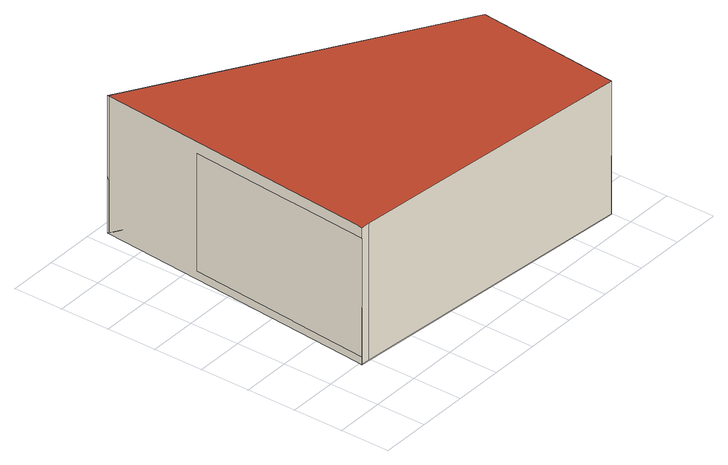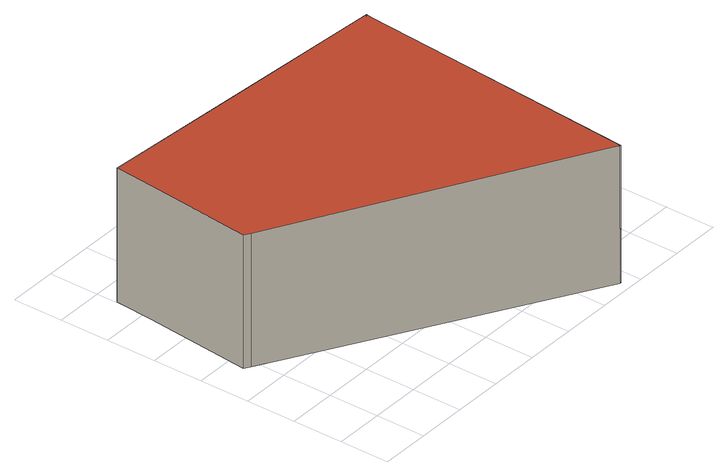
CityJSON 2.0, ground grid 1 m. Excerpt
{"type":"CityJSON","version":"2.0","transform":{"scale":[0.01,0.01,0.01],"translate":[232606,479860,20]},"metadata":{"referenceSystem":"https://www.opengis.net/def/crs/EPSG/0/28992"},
"CityObjects":{
"building1":{"type":"Building","attributes":{"measuredHeight":23,"roofType":"horizontal","storeysAboveGround":1,"storeysBelowGround":0,"yearOfConstruction":1969,"name":"Building 4906-2208","class":"Non-residential (single function)","usage":"Pand in gebruik","is_single_part":"1","3dbag_tile":"3dbag_v210908_fd2cee53_4906","n_adjacent_buildings":9,"footprint_area":27.46,"bag_net_internal_area":25,"lod2_volume":76.22,"lod_max":2,"list_adjacent_buildings":"NL.IMBAG.Pand.1742100000000065,NL.IMBAG.Pand.1742100000016212,NL.IMBAG.Pand.1742100000021814","+energy-function":["overige gebruiksfunctie"],"+energy-buildingType":"TH","bdg_in_calculation":"no"},"geometry":[{"type":"MultiSurface","lod":"2","boundaries":[[[0,1,2,3,4,5,6,7,8,9,10,11]],[[12,13,14,15,16,17,18,19,20,21,22,23]],[[2,19,24,25,4,3]],[[11,26,27,28,29,22,21,20,1,0]],[[10,9,12,30,31,32,33,34,22,11]],[[4,17,4,5]],[[35,36,33,32,31]],[[28,27,26,29]],[[4,17,16,5]],[[17,4,25,24,18]],[[33,36,22,34]],[[19,2,1,20]],[[12,9,8,7,6,5,16,15,14,13]]],"semantics":{"surfaces":[{"type":"GroundSurface"},{"type":"RoofSurface"},{"type":"WallSurface"}],"values":[0,1,2,2,2,2,2,2,2,2,2,2,2]}}]}
},
"vertices":[
[81,107,21],[130,675,21],[130,680,21],[141,673,21],[715,340,21],[726,333,21],[724,313,21],[705,117,21],[699,51,21],[698,40,21],[85,94,21],[79,95,21],[698,40,294],[699,51,294],[705,117,294],[724,313,294],[726,333,294],[715,340,294],[141,673,302],[130,680,302],[130,675,302],[81,107,301],[79,95,301],[85,94,301],[132,679,302],[132,679,21],[79,95,37],[113,476,37],[113,476,278],[79,95,279],[262,79,299],[698,40,293],[698,40,22],[97,93,22],[79,95,22],[257,79,299],[97,93,301]
]}
